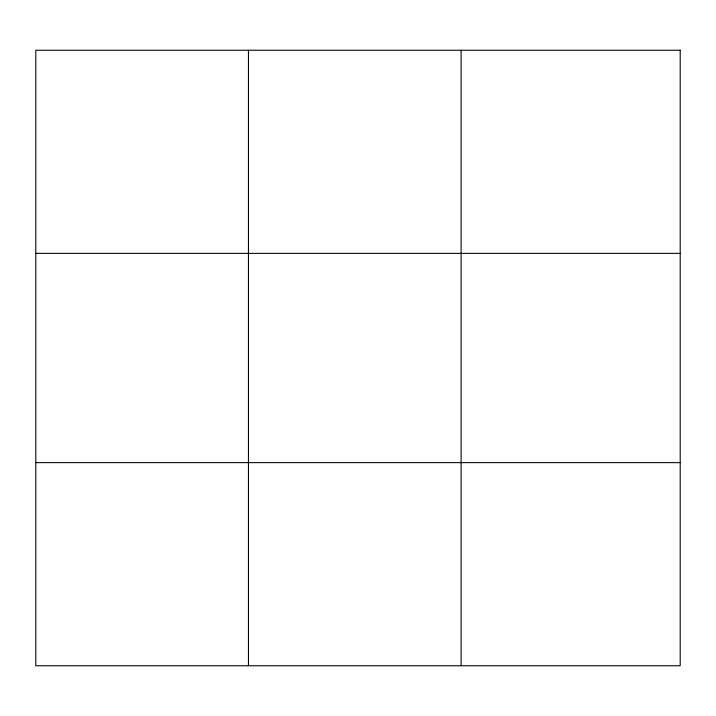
<?xml version="1.0" encoding="UTF-8"?>
<svg xmlns="http://www.w3.org/2000/svg" width="716" height="716" viewBox="0 0 716 716"><rect width="100%" height="100%" fill="white"/><g stroke="black" fill="none" stroke-linecap="round" stroke-linejoin="round"><path stroke-width="1.07" d="M248.452 50.245L248.452 665.755M461.104 50.245L461.104 665.755M35.8 253.366L680.2 253.366M35.8 462.634L680.2 462.634M680.2 50.245L680.2 665.755L35.8 665.755L35.8 50.245L680.2 50.245"/></g></svg>
